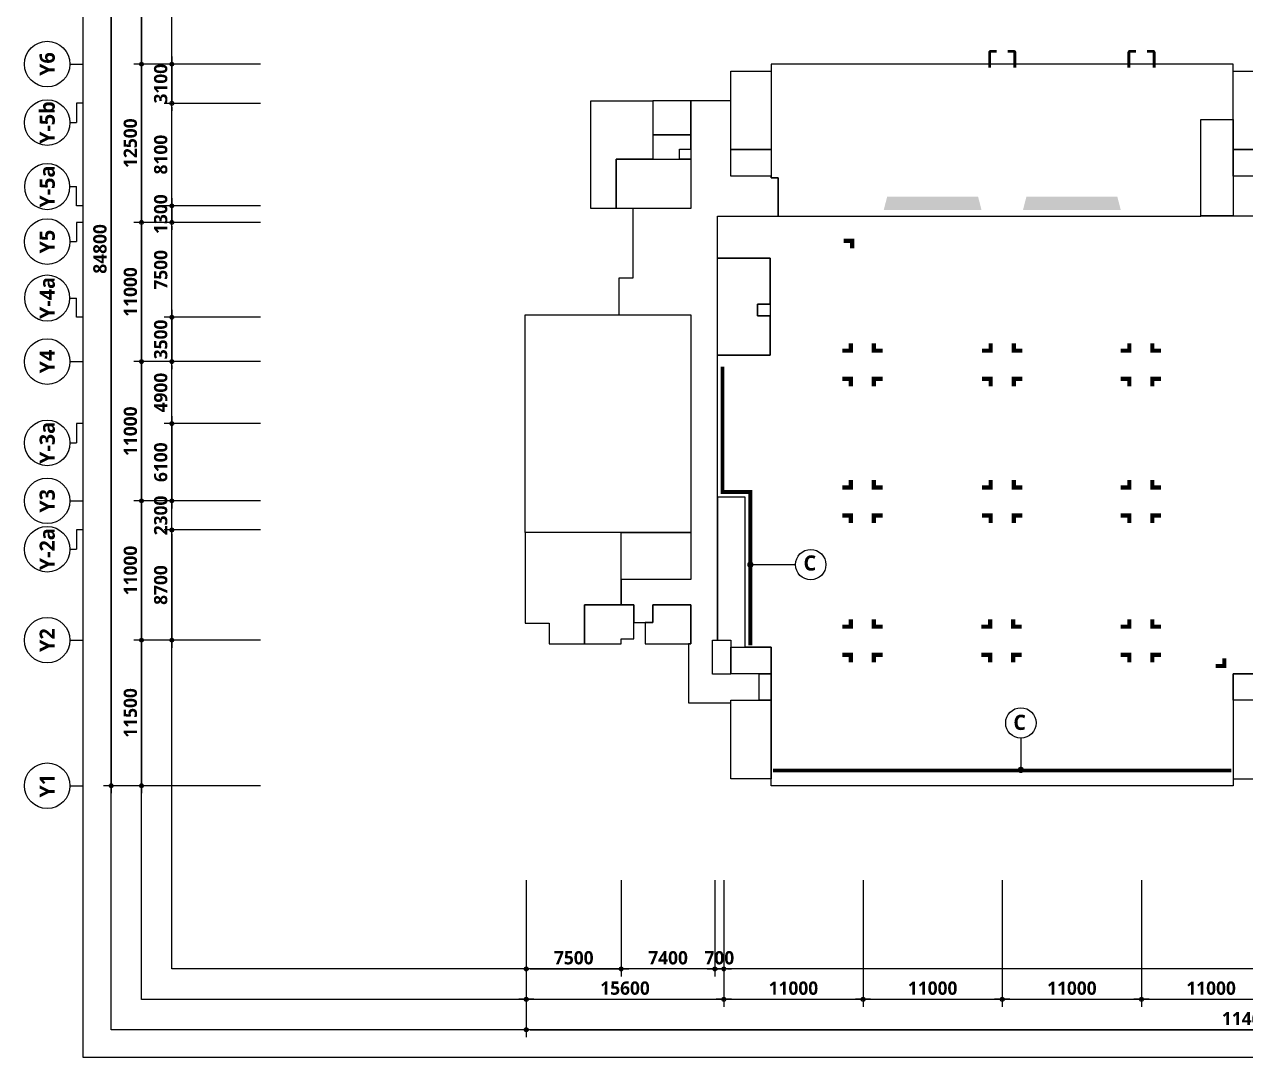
# Model space of a CAD drawing. Header units: millimetres. Extents: x 10941 to 1002000, y 7641 to 169666.
# Drawn here: x 280132 to 376605, y 36445 to 118049 of the extents above; entities that cross this region are included whole.
import ezdxf
from ezdxf.enums import TextEntityAlignment as Align

# ---------------------------------------------------------------- set-up
doc = ezdxf.new("R2010")
doc.units = ezdxf.units.MM
doc.header["$LTSCALE"] = 400
doc.header["$MEASUREMENT"] = 0
doc.header["$PDSIZE"] = -10
doc.layers.get('0').update_dxf_attribs({"linetype": 'CONTINUOUS'})
doc.layers.get('Defpoints').update_dxf_attribs({"color": 153, "linetype": 'CONTINUOUS'})
for name, color, linetype in [('A-ANNO-TEXT1', 7, 'CONTINUOUS'), ('A-B2~4', 3, 'CONTINUOUS'), ('A-B3', 4, 'CONTINUOUS'), ('A-P1', 6, 'CONTINUOUS'), ('A-ST-AXIS-BUB', 7, 'CONTINUOUS'), ('A-ST-AXIS-DIM', 7, 'CONTINUOUS'), ('A-TEXT', 3, 'CONTINUOUS'), ('A-WALLb', 5, 'STD_WIREMESH_050'), ('AA-MARK', 2, 'CONTINUOUS'), ('X-SEC-종$0$A-ST-AXIS-BUB', 7, 'CONTINUOUS')]:
    doc.layers.add(name, color=color, linetype=linetype)
doc.layers.add('Defpoint', color=161, linetype='CONTINUOUS', plot=False)
doc.layers.add('면적', color=210, linetype='CONTINUOUS', plot=False)
doc.styles.add('2020음성 1차', font='')
doc.styles.add('SH_대대리576', font='')
doc.styles.get("Standard").update_dxf_attribs({"font": ''})
doc.styles.get('2020음성 1차').set_extended_font_data('NanumGothic', bold=True)
doc.styles.get('SH_대대리576').set_extended_font_data('NanumGothic', bold=True)
doc.styles.get('Standard').set_extended_font_data('DotumChe')
doc.linetypes.add('STD_WIREMESH_050', pattern='A,4,-1,["X",Standard,S=0.5,R=0,X=-0.24,Y=-0.25],-1', length=6)
doc.dimstyles.new('SHP 600', dxfattribs={"dimscale": 300, "dimtxt": 3.5, "dimasz": 1, "dimexe": 2, "dimexo": 2, "dimgap": 1, "dimtad": 1, "dimdec": 0, "dimzin": 0, "dimdsep": 46, "dimtxsty": 'SH_대대리576', "dimblk": 'DIMDOT', "dimcen": 0.09, "dimclrt": 3, "dimadec": 0, "dimazin": 1, "dimtfac": 1, "dimtdec": 0, "dimtix": 1, "dimtmove": 2, "dimatfit": 0, "dimldrblk": 'DIMDOT', "dimfxl": 1, "dimtolj": 1, "dimtzin": 0, "dimarcsym": 0})

# ---------------------------------------------------------------- blocks, each defined once
blk = doc.blocks.new('G$C103DFDC3')
at = {"layer": '면적'}
for points in [[(20000, 48025), (20000, 45000), (53400, 45000), (53400, 52620), (55950, 52620), (55950, 57000), (20000, 57000), (19450, 57000), (19450, 48025), (20000, 48025)], [(16250, 56450), (19450, 56450), (19450, 50250), (16250, 50250)], [(59150, 50250), (55950, 50250), (55950, 56450), (59150, 56450)], [(12900, 6550), (16250, 6550), (16250, 6750), (18500, 6750), (18500, 8850), (16250, 8850), (16250, 8800), (14800, 8800), (14800, 11500), (15200, 11500), (15200, 45000), (20000, 45000), (20000, 48025), (19450, 48025), (19450, 48150), (16250, 48150), (16250, 54100), (13100, 54100), (13100, 45600), (8525, 45600), (8525, 40100), (7400, 40100), (7400, 37200), (13100, 37200), (13100, 16300), (7600, 16300), (7600, 14300), (8600, 14300), (8600, 12900), (10100, 12900), (10100, 14300), (13100, 14300), (13100, 11200), (12900, 11200), (12900, 6550)], [(13100, 54100), (10100, 54100), (10100, 51420), (13100, 51420)], [(55950, 45025), (53400, 45025), (53400, 52620), (55950, 52620)], [(10100, 51420), (10100, 49500), (12210, 49500), (12210, 50270), (13100, 50270), (13100, 51420)], [(12210, 50270), (13100, 50270), (13100, 49500), (12210, 49500)], [(16250, 50250), (19450, 50250), (19450, 48150), (16250, 48150)], [(59150, 48150), (55950, 48150), (55950, 50250), (59150, 50250)], [(7200, 49500), (13100, 49500), (13100, 45600), (7200, 45600)], [(55950, 48150), (55950, 45025), (59150, 45025), (59150, 48025), (59150, 48025), (59150, 48150)], [(15200, 41675), (19355, 41675), (19355, 38025), (18355, 38025), (18355, 37125), (19355, 37125), (19355, 34000), (15200, 34000)], [(0, 20000), (0, 37200), (13100, 37200), (13100, 20000)], [(15200, 22800), (15200, 11500), (16250, 11500), (16250, 10950), (17400, 10950), (17400, 22725), (17400, 22800)], [(7600, 14300), (7600, 20000), (0, 20000), (0, 12850), (1900, 12850), (1900, 11200), (4700, 11200), (4700, 14300)], [(7600, 20000), (13100, 20000), (13100, 16300), (7600, 16300)], [(4700, 14300), (4700, 11200), (7600, 11200), (7600, 11600), (8600, 11600), (8600, 14300)], [(9500, 12900), (9500, 11200), (13100, 11200), (13100, 14300), (10100, 14300), (10100, 12900)], [(14800, 11500), (16250, 11500), (16250, 8800), (14800, 8800)], [(16250, 10950), (19450, 10950), (19450, 8850), (16250, 8850)], [(19450, 6750), (18500, 6750), (18500, 8850), (19450, 8850)], [(55950, 8850), (59150, 8850), (59150, 6750), (55950, 6750)], [(16250, 6750), (19450, 6750), (19450, 550), (16250, 550)], [(55950, 6750), (55950, 6750), (55950, 6750), (55950, 550), (59150, 550), (59150, 6750), (59150, 6750)]]:
    blk.add_lwpolyline(points, close=True, dxfattribs=at)
for points in [[(10100, 51420), (10100, 51420), (10100, 49500), (10100, 49500), (7200, 49500), (7200, 45600), (5200, 45600), (5200, 54100), (10100, 54100), (10100, 51420)], [(59150, 8850), (55950, 8850), (55950, 0), (19450, 0), (19450, 10950), (17400, 10950), (17400, 11500), (17400, 11500), (17400, 15800), (17400, 15800), (17400, 22800), (15200, 22800), (15200, 34000), (19355, 34000), (19355, 37125), (18355, 37125), (18355, 38025), (19355, 38025), (19355, 41675), (15200, 41675), (15200, 45000), (53400, 45000), (53400, 45025), (59150, 45025)]]:
    blk.add_lwpolyline(points, dxfattribs=at)
at = {"layer": '면적', "elevation": 103000}
blk.add_lwpolyline([(18355, 38025), (19355, 38025), (19355, 37125), (18355, 37125)], close=True, dxfattribs=at)
blk = doc.blocks.new('DIMDOT')
at = {"color": 0}
blk.add_line((-2, 0), (2, 0), dxfattribs=at)
for radius in [0.5, 0.25]:
    blk.add_circle((0, 0), radius, dxfattribs=at)
blk = doc.blocks.new('*D19762')
at = {"layer": 'A-ST-AXIS-DIM', "color": 0, "lineweight": -2}
for p, q in [((334682, 50445), (334682, 42845)), ((335382, 50445), (335382, 42845)), ((334382, 43445), (334082, 43445)), ((334682, 43445), (335382, 43445)), ((335682, 43445), (335982, 43445))]:
    blk.add_line(p, q, dxfattribs=at)
at = {"layer": 'Defpoints', "color": 0}
for p in [(334682, 51045), (335382, 51045), (335382, 43445)]:
    blk.add_point(p, dxfattribs=at)
at = {"layer": 'A-ST-AXIS-DIM', "color": 0, "linetype": 'ByBlock', "lineweight": -2, "xscale": 300, "yscale": 300, "zscale": 300}
blk.add_blockref('DIMDOT', (334682, 43445), dxfattribs=at)
at = {"layer": 'A-ST-AXIS-DIM', "color": 0, "linetype": 'ByBlock', "lineweight": -2, "xscale": 300, "yscale": 300, "zscale": 300, "rotation": 180}
blk.add_blockref('DIMDOT', (335382, 43445), dxfattribs=at)
at = {"layer": 'A-ST-AXIS-DIM', "color": 3, "insert": (335032, 44321), "char_height": 1050, "attachment_point": 5, "style": 'SH_대대리576'}
blk.add_mtext('\\A1;700', dxfattribs=at)
blk = doc.blocks.new('*D19763')
at = {"layer": 'A-ST-AXIS-DIM', "color": 0, "lineweight": -2}
for p, q in [((327282, 50445), (327282, 42845)), ((334682, 50445), (334682, 42845)), ((334382, 43445), (327582, 43445))]:
    blk.add_line(p, q, dxfattribs=at)
at = {"layer": 'Defpoints', "color": 0}
for p in [(327282, 51045), (334682, 51045), (327282, 43445)]:
    blk.add_point(p, dxfattribs=at)
at = {"layer": 'A-ST-AXIS-DIM', "color": 0, "linetype": 'ByBlock', "lineweight": -2, "xscale": 300, "yscale": 300, "zscale": 300, "rotation": 180}
blk.add_blockref('DIMDOT', (327282, 43445), dxfattribs=at)
at = {"layer": 'A-ST-AXIS-DIM', "color": 0, "linetype": 'ByBlock', "lineweight": -2, "xscale": 300, "yscale": 300, "zscale": 300}
blk.add_blockref('DIMDOT', (334682, 43445), dxfattribs=at)
at = {"layer": 'A-ST-AXIS-DIM', "color": 3, "insert": (330982, 44321), "char_height": 1050, "attachment_point": 5, "style": 'SH_대대리576'}
blk.add_mtext('\\A1;7400', dxfattribs=at)
blk = doc.blocks.new('*D19764')
at = {"layer": 'A-ST-AXIS-DIM', "color": 0, "lineweight": -2}
for p, q in [((319782, 50445), (319782, 42845)), ((327282, 50445), (327282, 42845)), ((320082, 43445), (326982, 43445))]:
    blk.add_line(p, q, dxfattribs=at)
at = {"layer": 'Defpoints', "color": 0}
for p in [(319782, 51045), (327282, 51045), (327282, 43445)]:
    blk.add_point(p, dxfattribs=at)
at = {"layer": 'A-ST-AXIS-DIM', "color": 0, "linetype": 'ByBlock', "lineweight": -2, "xscale": 300, "yscale": 300, "zscale": 300, "rotation": 180}
blk.add_blockref('DIMDOT', (319782, 43445), dxfattribs=at)
at = {"layer": 'A-ST-AXIS-DIM', "color": 0, "linetype": 'ByBlock', "lineweight": -2, "xscale": 300, "yscale": 300, "zscale": 300}
blk.add_blockref('DIMDOT', (327282, 43445), dxfattribs=at)
at = {"layer": 'A-ST-AXIS-DIM', "color": 3, "insert": (323532, 44322), "char_height": 1050, "attachment_point": 5, "style": 'SH_대대리576'}
blk.add_mtext('\\A1;7500', dxfattribs=at)
blk = doc.blocks.new('*D19771')
at = {"layer": 'A-ST-AXIS-DIM', "color": 0, "lineweight": -2}
for p, q in [((298782, 114916), (291182, 114916)), ((291782, 115216), (291782, 115516)), ((291782, 114916), (291782, 111816)), ((298782, 111816), (291182, 111816)), ((291782, 111516), (291782, 111216))]:
    blk.add_line(p, q, dxfattribs=at)
at = {"layer": 'Defpoints', "color": 0}
for p in [(299382, 114916), (291782, 111816), (299382, 111816)]:
    blk.add_point(p, dxfattribs=at)
at = {"layer": 'A-ST-AXIS-DIM', "color": 0, "linetype": 'ByBlock', "lineweight": -2, "xscale": 300, "yscale": 300, "zscale": 300}
for p, rotation in [((291782, 114916), 270), ((291782, 111816), 90)]:
    blk.add_blockref('DIMDOT', p, dxfattribs=dict(at, rotation=rotation))
at = {"layer": 'A-ST-AXIS-DIM', "color": 3, "insert": (290902, 113366), "char_height": 1050, "attachment_point": 5, "rotation": 90, "style": 'SH_대대리576'}
blk.add_mtext('\\A1;3100', dxfattribs=at)
blk = doc.blocks.new('*D19772')
at = {"layer": 'A-ST-AXIS-DIM', "color": 0, "lineweight": -2}
for p, q in [((298782, 111816), (291182, 111816)), ((291782, 104016), (291782, 111516)), ((298782, 103716), (291182, 103716))]:
    blk.add_line(p, q, dxfattribs=at)
at = {"layer": 'Defpoints', "color": 0}
for p in [(291782, 111816), (299382, 111816), (299382, 103716)]:
    blk.add_point(p, dxfattribs=at)
at = {"layer": 'A-ST-AXIS-DIM', "color": 0, "linetype": 'ByBlock', "lineweight": -2, "xscale": 300, "yscale": 300, "zscale": 300}
for p, rotation in [((291782, 111816), 90), ((291782, 103716), 270)]:
    blk.add_blockref('DIMDOT', p, dxfattribs=dict(at, rotation=rotation))
at = {"layer": 'A-ST-AXIS-DIM', "color": 3, "insert": (290902, 107766), "char_height": 1050, "attachment_point": 5, "rotation": 90, "style": 'SH_대대리576'}
blk.add_mtext('\\A1;8100', dxfattribs=at)
blk = doc.blocks.new('*D19773')
at = {"layer": 'A-ST-AXIS-DIM', "color": 0, "lineweight": -2}
for p, q in [((291782, 104016), (291782, 104316)), ((298782, 103716), (291182, 103716)), ((291782, 103716), (291782, 102416)), ((298782, 102416), (291182, 102416)), ((291782, 102116), (291782, 101816))]:
    blk.add_line(p, q, dxfattribs=at)
at = {"layer": 'Defpoints', "color": 0}
for p in [(299382, 103716), (291782, 102416), (299382, 102416)]:
    blk.add_point(p, dxfattribs=at)
at = {"layer": 'A-ST-AXIS-DIM', "color": 0, "linetype": 'ByBlock', "lineweight": -2, "xscale": 300, "yscale": 300, "zscale": 300}
for p, rotation in [((291782, 103716), 270), ((291782, 102416), 90)]:
    blk.add_blockref('DIMDOT', p, dxfattribs=dict(at, rotation=rotation))
at = {"layer": 'A-ST-AXIS-DIM', "color": 3, "insert": (290902, 103066), "char_height": 1050, "attachment_point": 5, "rotation": 90, "style": 'SH_대대리576'}
blk.add_mtext('\\A1;1300', dxfattribs=at)
blk = doc.blocks.new('*D19774')
at = {"layer": 'A-ST-AXIS-DIM', "color": 0, "lineweight": -2}
for p, q in [((298782, 102416), (291182, 102416)), ((291782, 95216), (291782, 102116)), ((298782, 94916), (291182, 94916))]:
    blk.add_line(p, q, dxfattribs=at)
at = {"layer": 'Defpoints', "color": 0}
for p in [(291782, 102416), (299382, 102416), (299382, 94916)]:
    blk.add_point(p, dxfattribs=at)
at = {"layer": 'A-ST-AXIS-DIM', "color": 0, "linetype": 'ByBlock', "lineweight": -2, "xscale": 300, "yscale": 300, "zscale": 300}
for p, rotation in [((291782, 102416), 90), ((291782, 94916), 270)]:
    blk.add_blockref('DIMDOT', p, dxfattribs=dict(at, rotation=rotation))
at = {"layer": 'A-ST-AXIS-DIM', "color": 3, "insert": (290905, 98666), "char_height": 1050, "attachment_point": 5, "rotation": 90, "style": 'SH_대대리576'}
blk.add_mtext('\\A1;7500', dxfattribs=at)
blk = doc.blocks.new('*D19775')
at = {"layer": 'A-ST-AXIS-DIM', "color": 0, "lineweight": -2}
for p, q in [((291782, 95216), (291782, 95516)), ((298782, 94916), (291182, 94916)), ((291782, 94916), (291782, 91416)), ((298782, 91416), (291182, 91416)), ((291782, 91116), (291782, 90816))]:
    blk.add_line(p, q, dxfattribs=at)
at = {"layer": 'Defpoints', "color": 0}
for p in [(299382, 94916), (291782, 91416), (299382, 91416)]:
    blk.add_point(p, dxfattribs=at)
at = {"layer": 'A-ST-AXIS-DIM', "color": 0, "linetype": 'ByBlock', "lineweight": -2, "xscale": 300, "yscale": 300, "zscale": 300}
for p, rotation in [((291782, 94916), 270), ((291782, 91416), 90)]:
    blk.add_blockref('DIMDOT', p, dxfattribs=dict(at, rotation=rotation))
at = {"layer": 'A-ST-AXIS-DIM', "color": 3, "insert": (290902, 93166), "char_height": 1050, "attachment_point": 5, "rotation": 90, "style": 'SH_대대리576'}
blk.add_mtext('\\A1;3500', dxfattribs=at)
blk = doc.blocks.new('*D19776')
at = {"layer": 'A-ST-AXIS-DIM', "color": 0, "lineweight": -2}
for p, q in [((298782, 91416), (291182, 91416)), ((291782, 86816), (291782, 91116)), ((298782, 86516), (291182, 86516))]:
    blk.add_line(p, q, dxfattribs=at)
at = {"layer": 'Defpoints', "color": 0}
for p in [(291782, 91416), (299382, 91416), (299382, 86516)]:
    blk.add_point(p, dxfattribs=at)
at = {"layer": 'A-ST-AXIS-DIM', "color": 0, "linetype": 'ByBlock', "lineweight": -2, "xscale": 300, "yscale": 300, "zscale": 300}
for p, rotation in [((291782, 91416), 90), ((291782, 86516), 270)]:
    blk.add_blockref('DIMDOT', p, dxfattribs=dict(at, rotation=rotation))
at = {"layer": 'A-ST-AXIS-DIM', "color": 3, "insert": (290902, 88966), "char_height": 1050, "attachment_point": 5, "rotation": 90, "style": 'SH_대대리576'}
blk.add_mtext('\\A1;4900', dxfattribs=at)
blk = doc.blocks.new('*D19777')
at = {"layer": 'A-ST-AXIS-DIM', "color": 0, "lineweight": -2}
for p, q in [((298782, 86516), (291182, 86516)), ((291782, 86216), (291782, 80716)), ((298782, 80416), (291182, 80416))]:
    blk.add_line(p, q, dxfattribs=at)
at = {"layer": 'Defpoints', "color": 0}
for p in [(299382, 86516), (291782, 80416), (299382, 80416)]:
    blk.add_point(p, dxfattribs=at)
at = {"layer": 'A-ST-AXIS-DIM', "color": 0, "linetype": 'ByBlock', "lineweight": -2, "xscale": 300, "yscale": 300, "zscale": 300}
for p, rotation in [((291782, 86516), 90), ((291782, 80416), 270)]:
    blk.add_blockref('DIMDOT', p, dxfattribs=dict(at, rotation=rotation))
at = {"layer": 'A-ST-AXIS-DIM', "color": 3, "insert": (290902, 83466), "char_height": 1050, "attachment_point": 5, "rotation": 90, "style": 'SH_대대리576'}
blk.add_mtext('\\A1;6100', dxfattribs=at)
blk = doc.blocks.new('*D19778')
at = {"layer": 'A-ST-AXIS-DIM', "color": 0, "lineweight": -2}
for p, q in [((298782, 78116), (291182, 78116)), ((291782, 77816), (291782, 69716)), ((298782, 69416), (291182, 69416))]:
    blk.add_line(p, q, dxfattribs=at)
at = {"layer": 'Defpoints', "color": 0}
for p in [(299382, 78116), (291782, 69416), (299382, 69416)]:
    blk.add_point(p, dxfattribs=at)
at = {"layer": 'A-ST-AXIS-DIM', "color": 0, "linetype": 'ByBlock', "lineweight": -2, "xscale": 300, "yscale": 300, "zscale": 300}
for p, rotation in [((291782, 78116), 90), ((291782, 69416), 270)]:
    blk.add_blockref('DIMDOT', p, dxfattribs=dict(at, rotation=rotation))
at = {"layer": 'A-ST-AXIS-DIM', "color": 3, "insert": (290902, 73766), "char_height": 1050, "attachment_point": 5, "rotation": 90, "style": 'SH_대대리576'}
blk.add_mtext('\\A1;8700', dxfattribs=at)
blk = doc.blocks.new('*D19779')
at = {"layer": 'A-ST-AXIS-DIM', "color": 0, "lineweight": -2}
for p, q in [((298782, 80416), (291182, 80416)), ((291782, 80716), (291782, 81016)), ((291782, 78116), (291782, 80416)), ((298782, 78116), (291182, 78116)), ((291782, 77816), (291782, 77516))]:
    blk.add_line(p, q, dxfattribs=at)
at = {"layer": 'Defpoints', "color": 0}
for p in [(291782, 80416), (299382, 80416), (299382, 78116)]:
    blk.add_point(p, dxfattribs=at)
at = {"layer": 'A-ST-AXIS-DIM', "color": 0, "linetype": 'ByBlock', "lineweight": -2, "xscale": 300, "yscale": 300, "zscale": 300}
for p, rotation in [((291782, 80416), 270), ((291782, 78116), 90)]:
    blk.add_blockref('DIMDOT', p, dxfattribs=dict(at, rotation=rotation))
at = {"layer": 'A-ST-AXIS-DIM', "color": 3, "insert": (290902, 79266), "char_height": 1050, "attachment_point": 5, "rotation": 90, "style": 'SH_대대리576'}
blk.add_mtext('\\A1;2300', dxfattribs=at)
blk = doc.blocks.new('A-ST-AXIS-BUB-2')
at = {"layer": 'X-SEC-종$0$A-ST-AXIS-BUB'}
blk.add_line((1800, 1050, -103000), (1800, 525, -103000), dxfattribs=at)
at = {"layer": 'X-SEC-종$0$A-ST-AXIS-BUB', "elevation": -103000}
blk.add_lwpolyline([(3323, 0), (3323, 525), (1800, 525)], dxfattribs=at)
at = {"layer": 'X-SEC-종$0$A-ST-AXIS-BUB'}
blk.add_circle((1800, 2850, -103000), 1800, dxfattribs=at)
blk = doc.blocks.new('A-ST-AXIS-BUB-1')
at = {"layer": 'A-ST-AXIS-BUB'}
blk.add_line((0, 350), (0, 0), dxfattribs=at)
blk.add_circle((0, 950), 600, dxfattribs=at)
blk = doc.blocks.new('*D19844')
at = {"layer": 'A-ST-AXIS-DIM', "color": 0, "lineweight": -2}
for p, q in [((319782, 50445), (319782, 38045)), ((434382, 50445), (434382, 38045)), ((320082, 38645), (434082, 38645))]:
    blk.add_line(p, q, dxfattribs=at)
at = {"layer": 'Defpoints', "color": 0}
for p in [(319782, 51045), (434382, 51045), (434382, 38645)]:
    blk.add_point(p, dxfattribs=at)
at = {"layer": 'A-ST-AXIS-DIM', "color": 0, "linetype": 'ByBlock', "lineweight": -2, "xscale": 300, "yscale": 300, "zscale": 300, "rotation": 180}
blk.add_blockref('DIMDOT', (319782, 38645), dxfattribs=at)
at = {"layer": 'A-ST-AXIS-DIM', "color": 0, "linetype": 'ByBlock', "lineweight": -2, "xscale": 300, "yscale": 300, "zscale": 300}
blk.add_blockref('DIMDOT', (434382, 38645), dxfattribs=at)
at = {"layer": 'A-ST-AXIS-DIM', "color": 3, "insert": (377082, 39524), "char_height": 1050, "attachment_point": 5, "style": 'SH_대대리576'}
blk.add_mtext('\\A1;114600', dxfattribs=at)
blk = doc.blocks.new('*D19845')
at = {"layer": 'A-ST-AXIS-DIM', "color": 0, "lineweight": -2}
for p, q in [((319782, 50445), (319782, 40445)), ((335382, 50445), (335382, 40445)), ((320082, 41045), (335082, 41045))]:
    blk.add_line(p, q, dxfattribs=at)
at = {"layer": 'Defpoints', "color": 0}
for p in [(319782, 51045), (335382, 51045), (335382, 41045)]:
    blk.add_point(p, dxfattribs=at)
at = {"layer": 'A-ST-AXIS-DIM', "color": 0, "linetype": 'ByBlock', "lineweight": -2, "xscale": 300, "yscale": 300, "zscale": 300, "rotation": 180}
blk.add_blockref('DIMDOT', (319782, 41045), dxfattribs=at)
at = {"layer": 'A-ST-AXIS-DIM', "color": 0, "linetype": 'ByBlock', "lineweight": -2, "xscale": 300, "yscale": 300, "zscale": 300}
blk.add_blockref('DIMDOT', (335382, 41045), dxfattribs=at)
at = {"layer": 'A-ST-AXIS-DIM', "color": 3, "insert": (327582, 41924), "char_height": 1050, "attachment_point": 5, "style": 'SH_대대리576'}
blk.add_mtext('\\A1;15600', dxfattribs=at)
blk = doc.blocks.new('*D19846')
at = {"layer": 'A-ST-AXIS-DIM', "color": 0, "lineweight": -2}
for p, q in [((335382, 50445), (335382, 40445)), ((346382, 50445), (346382, 40445)), ((335682, 41045), (346082, 41045))]:
    blk.add_line(p, q, dxfattribs=at)
at = {"layer": 'Defpoints', "color": 0}
for p in [(335382, 51045), (346382, 51045), (346382, 41045)]:
    blk.add_point(p, dxfattribs=at)
at = {"layer": 'A-ST-AXIS-DIM', "color": 0, "linetype": 'ByBlock', "lineweight": -2, "xscale": 300, "yscale": 300, "zscale": 300, "rotation": 180}
blk.add_blockref('DIMDOT', (335382, 41045), dxfattribs=at)
at = {"layer": 'A-ST-AXIS-DIM', "color": 0, "linetype": 'ByBlock', "lineweight": -2, "xscale": 300, "yscale": 300, "zscale": 300}
blk.add_blockref('DIMDOT', (346382, 41045), dxfattribs=at)
at = {"layer": 'A-ST-AXIS-DIM', "color": 3, "insert": (340882, 41921), "char_height": 1050, "attachment_point": 5, "style": 'SH_대대리576'}
blk.add_mtext('\\A1;11000', dxfattribs=at)
blk = doc.blocks.new('*D19847')
at = {"layer": 'A-ST-AXIS-DIM', "color": 0, "lineweight": -2}
for p, q in [((346382, 50445), (346382, 40445)), ((357382, 50445), (357382, 40445)), ((346682, 41045), (357082, 41045))]:
    blk.add_line(p, q, dxfattribs=at)
at = {"layer": 'Defpoints', "color": 0}
for p in [(346382, 51045), (357382, 51045), (357382, 41045)]:
    blk.add_point(p, dxfattribs=at)
at = {"layer": 'A-ST-AXIS-DIM', "color": 0, "linetype": 'ByBlock', "lineweight": -2, "xscale": 300, "yscale": 300, "zscale": 300, "rotation": 180}
blk.add_blockref('DIMDOT', (346382, 41045), dxfattribs=at)
at = {"layer": 'A-ST-AXIS-DIM', "color": 0, "linetype": 'ByBlock', "lineweight": -2, "xscale": 300, "yscale": 300, "zscale": 300}
blk.add_blockref('DIMDOT', (357382, 41045), dxfattribs=at)
at = {"layer": 'A-ST-AXIS-DIM', "color": 3, "insert": (351882, 41921), "char_height": 1050, "attachment_point": 5, "style": 'SH_대대리576'}
blk.add_mtext('\\A1;11000', dxfattribs=at)
blk = doc.blocks.new('*D19848')
at = {"layer": 'A-ST-AXIS-DIM', "color": 0, "lineweight": -2}
for p, q in [((357382, 50445), (357382, 40445)), ((368382, 50445), (368382, 40445)), ((357682, 41045), (368082, 41045))]:
    blk.add_line(p, q, dxfattribs=at)
at = {"layer": 'Defpoints', "color": 0}
for p in [(357382, 51045), (368382, 51045), (368382, 41045)]:
    blk.add_point(p, dxfattribs=at)
at = {"layer": 'A-ST-AXIS-DIM', "color": 0, "linetype": 'ByBlock', "lineweight": -2, "xscale": 300, "yscale": 300, "zscale": 300, "rotation": 180}
blk.add_blockref('DIMDOT', (357382, 41045), dxfattribs=at)
at = {"layer": 'A-ST-AXIS-DIM', "color": 0, "linetype": 'ByBlock', "lineweight": -2, "xscale": 300, "yscale": 300, "zscale": 300}
blk.add_blockref('DIMDOT', (368382, 41045), dxfattribs=at)
at = {"layer": 'A-ST-AXIS-DIM', "color": 3, "insert": (362882, 41921), "char_height": 1050, "attachment_point": 5, "style": 'SH_대대리576'}
blk.add_mtext('\\A1;11000', dxfattribs=at)
blk = doc.blocks.new('*D19849')
at = {"layer": 'A-ST-AXIS-DIM', "color": 0, "lineweight": -2}
for p, q in [((368382, 50445), (368382, 40445)), ((379382, 50445), (379382, 40445)), ((368682, 41045), (379082, 41045))]:
    blk.add_line(p, q, dxfattribs=at)
at = {"layer": 'Defpoints', "color": 0}
for p in [(368382, 51045), (379382, 51045), (379382, 41045)]:
    blk.add_point(p, dxfattribs=at)
at = {"layer": 'A-ST-AXIS-DIM', "color": 0, "linetype": 'ByBlock', "lineweight": -2, "xscale": 300, "yscale": 300, "zscale": 300, "rotation": 180}
blk.add_blockref('DIMDOT', (368382, 41045), dxfattribs=at)
at = {"layer": 'A-ST-AXIS-DIM', "color": 0, "linetype": 'ByBlock', "lineweight": -2, "xscale": 300, "yscale": 300, "zscale": 300}
blk.add_blockref('DIMDOT', (379382, 41045), dxfattribs=at)
at = {"layer": 'A-ST-AXIS-DIM', "color": 3, "insert": (373882, 41921), "char_height": 1050, "attachment_point": 5, "style": 'SH_대대리576'}
blk.add_mtext('\\A1;11000', dxfattribs=at)
blk = doc.blocks.new('*D19916')
at = {"layer": 'A-ST-AXIS-DIM', "color": 0, "lineweight": -2}
for p, q in [((298782, 130216), (288782, 130216)), ((289382, 129916), (289382, 115216)), ((298782, 114916), (288782, 114916))]:
    blk.add_line(p, q, dxfattribs=at)
at = {"layer": 'Defpoints', "color": 0}
for p in [(299382, 130216), (289382, 114916), (299382, 114916)]:
    blk.add_point(p, dxfattribs=at)
at = {"layer": 'A-ST-AXIS-DIM', "color": 0, "linetype": 'ByBlock', "lineweight": -2, "xscale": 300, "yscale": 300, "zscale": 300}
for p, rotation in [((289382, 130216), 90), ((289382, 114916), 270)]:
    blk.add_blockref('DIMDOT', p, dxfattribs=dict(at, rotation=rotation))
at = {"layer": 'A-ST-AXIS-DIM', "color": 3, "insert": (288502, 122566), "char_height": 1050, "attachment_point": 5, "rotation": 90, "style": 'SH_대대리576'}
blk.add_mtext('\\A1;15300', dxfattribs=at)
blk = doc.blocks.new('*D19917')
at = {"layer": 'A-ST-AXIS-DIM', "color": 0, "lineweight": -2}
for p, q in [((298782, 114916), (288782, 114916)), ((289382, 114616), (289382, 102716)), ((298782, 102416), (288782, 102416))]:
    blk.add_line(p, q, dxfattribs=at)
at = {"layer": 'Defpoints', "color": 0}
for p in [(299382, 114916), (289382, 102416), (299382, 102416)]:
    blk.add_point(p, dxfattribs=at)
at = {"layer": 'A-ST-AXIS-DIM', "color": 0, "linetype": 'ByBlock', "lineweight": -2, "xscale": 300, "yscale": 300, "zscale": 300}
for p, rotation in [((289382, 114916), 90), ((289382, 102416), 270)]:
    blk.add_blockref('DIMDOT', p, dxfattribs=dict(at, rotation=rotation))
at = {"layer": 'A-ST-AXIS-DIM', "color": 3, "insert": (288503, 108666), "char_height": 1050, "attachment_point": 5, "rotation": 90, "style": 'SH_대대리576'}
blk.add_mtext('\\A1;12500', dxfattribs=at)
blk = doc.blocks.new('*D19918')
at = {"layer": 'A-ST-AXIS-DIM', "color": 0, "lineweight": -2}
for p, q in [((298782, 102416), (288782, 102416)), ((289382, 102116), (289382, 91716)), ((298782, 91416), (288782, 91416))]:
    blk.add_line(p, q, dxfattribs=at)
at = {"layer": 'Defpoints', "color": 0}
for p in [(299382, 102416), (289382, 91416), (299382, 91416)]:
    blk.add_point(p, dxfattribs=at)
at = {"layer": 'A-ST-AXIS-DIM', "color": 0, "linetype": 'ByBlock', "lineweight": -2, "xscale": 300, "yscale": 300, "zscale": 300}
for p, rotation in [((289382, 102416), 90), ((289382, 91416), 270)]:
    blk.add_blockref('DIMDOT', p, dxfattribs=dict(at, rotation=rotation))
at = {"layer": 'A-ST-AXIS-DIM', "color": 3, "insert": (288506, 96916), "char_height": 1050, "attachment_point": 5, "rotation": 90, "style": 'SH_대대리576'}
blk.add_mtext('\\A1;11000', dxfattribs=at)
blk = doc.blocks.new('*D19919')
at = {"layer": 'A-ST-AXIS-DIM', "color": 0, "lineweight": -2}
for p, q in [((298782, 91416), (288782, 91416)), ((289382, 91116), (289382, 80716)), ((298782, 80416), (288782, 80416))]:
    blk.add_line(p, q, dxfattribs=at)
at = {"layer": 'Defpoints', "color": 0}
for p in [(299382, 91416), (289382, 80416), (299382, 80416)]:
    blk.add_point(p, dxfattribs=at)
at = {"layer": 'A-ST-AXIS-DIM', "color": 0, "linetype": 'ByBlock', "lineweight": -2, "xscale": 300, "yscale": 300, "zscale": 300}
for p, rotation in [((289382, 91416), 90), ((289382, 80416), 270)]:
    blk.add_blockref('DIMDOT', p, dxfattribs=dict(at, rotation=rotation))
at = {"layer": 'A-ST-AXIS-DIM', "color": 3, "insert": (288506, 85916), "char_height": 1050, "attachment_point": 5, "rotation": 90, "style": 'SH_대대리576'}
blk.add_mtext('\\A1;11000', dxfattribs=at)
blk = doc.blocks.new('*D19920')
at = {"layer": 'A-ST-AXIS-DIM', "color": 0, "lineweight": -2}
for p, q in [((298782, 80416), (288782, 80416)), ((289382, 80116), (289382, 69716)), ((298782, 69416), (288782, 69416))]:
    blk.add_line(p, q, dxfattribs=at)
at = {"layer": 'Defpoints', "color": 0}
for p in [(299382, 80416), (289382, 69416), (299382, 69416)]:
    blk.add_point(p, dxfattribs=at)
at = {"layer": 'A-ST-AXIS-DIM', "color": 0, "linetype": 'ByBlock', "lineweight": -2, "xscale": 300, "yscale": 300, "zscale": 300}
for p, rotation in [((289382, 80416), 90), ((289382, 69416), 270)]:
    blk.add_blockref('DIMDOT', p, dxfattribs=dict(at, rotation=rotation))
at = {"layer": 'A-ST-AXIS-DIM', "color": 3, "insert": (288506, 74916), "char_height": 1050, "attachment_point": 5, "rotation": 90, "style": 'SH_대대리576'}
blk.add_mtext('\\A1;11000', dxfattribs=at)
blk = doc.blocks.new('*D19921')
at = {"layer": 'A-ST-AXIS-DIM', "color": 0, "lineweight": -2}
for p, q in [((298782, 69416), (288782, 69416)), ((289382, 69116), (289382, 58216)), ((298782, 57916), (288782, 57916))]:
    blk.add_line(p, q, dxfattribs=at)
at = {"layer": 'Defpoints', "color": 0}
for p in [(299382, 69416), (289382, 57916), (299382, 57916)]:
    blk.add_point(p, dxfattribs=at)
at = {"layer": 'A-ST-AXIS-DIM', "color": 0, "linetype": 'ByBlock', "lineweight": -2, "xscale": 300, "yscale": 300, "zscale": 300}
for p, rotation in [((289382, 69416), 90), ((289382, 57916), 270)]:
    blk.add_blockref('DIMDOT', p, dxfattribs=dict(at, rotation=rotation))
at = {"layer": 'A-ST-AXIS-DIM', "color": 3, "insert": (288505, 63666), "char_height": 1050, "attachment_point": 5, "rotation": 90, "style": 'SH_대대리576'}
blk.add_mtext('\\A1;11500', dxfattribs=at)
blk = doc.blocks.new('*D19922')
at = {"layer": 'A-ST-AXIS-DIM', "color": 0, "lineweight": -2}
for p, q in [((298782, 142716), (286382, 142716)), ((286982, 142416), (286982, 58216)), ((298782, 57916), (286382, 57916))]:
    blk.add_line(p, q, dxfattribs=at)
at = {"layer": 'Defpoints', "color": 0}
for p in [(299382, 142716), (286982, 57916), (299382, 57916)]:
    blk.add_point(p, dxfattribs=at)
at = {"layer": 'A-ST-AXIS-DIM', "color": 0, "linetype": 'ByBlock', "lineweight": -2, "xscale": 300, "yscale": 300, "zscale": 300}
for p, rotation in [((286982, 142716), 90), ((286982, 57916), 270)]:
    blk.add_blockref('DIMDOT', p, dxfattribs=dict(at, rotation=rotation))
at = {"layer": 'A-ST-AXIS-DIM', "color": 3, "insert": (286102, 100316), "char_height": 1050, "attachment_point": 5, "rotation": 90, "style": 'SH_대대리576'}
blk.add_mtext('\\A1;84800', dxfattribs=at)

msp = doc.modelspace()

# ---------------------------------------------------------------- linework, layer by layer
at = {"layer": 'A-B2~4', "linetype": 'Continuous', "const_width": 225}
for points in [[(356951.5, 115928.8), (356494.3, 115928.8, 0.4142136), (356381.8, 115816.3), (356381.8, 114621.7)], [(357812.2, 115928.8), (358269.3, 115928.8, -0.4142136), (358381.8, 115816.3), (358381.8, 114621.7)], [(367951.5, 115928.8), (367494.3, 115928.8, 0.4142136), (367381.8, 115816.3), (367381.8, 114621.7)], [(368812.2, 115928.8), (369269.3, 115928.8, -0.4142136), (369381.8, 115816.3), (369381.8, 114621.7)]]:
    msp.add_lwpolyline(points, format="xyb", dxfattribs=at)
at = {"layer": 'A-B3', "linetype": 'Continuous'}
for points in [[(355475.8, 104435.2), (348287.8, 104435.2), (355745.8, 103387.3), (348017.8, 103387.3)], [(366475.8, 104435.2), (359287.8, 104435.2), (366745.8, 103387.3), (359017.8, 103387.3)]]:
    msp.add_solid(points, dxfattribs=at)
at = {"layer": 'A-P1', "const_width": 326.7}
for points in [[(344841.2, 100956.3), (345521.8, 100956.3), (345521.8, 100366.5)], [(344741.2, 92276.3), (345421.8, 92276.3), (345421.8, 92866.2)], [(347922.4, 92276.3), (347241.8, 92276.3), (347241.8, 92866.2)], [(355791.2, 92276.3), (356471.8, 92276.3), (356471.8, 92866.2)], [(358972.4, 92276.3), (358291.8, 92276.3), (358291.8, 92866.2)], [(366741.2, 92276.3), (367421.8, 92276.3), (367421.8, 92866.2)], [(369922.4, 92276.3), (369241.8, 92276.3), (369241.8, 92866.2)], [(344741.2, 90056.3), (345421.8, 90056.3), (345421.8, 89466.5)], [(347922.4, 90056.3), (347241.8, 90056.3), (347241.8, 89466.5)], [(355791.2, 90056.3), (356471.8, 90056.3), (356471.8, 89466.5)], [(358972.4, 90056.3), (358291.8, 90056.3), (358291.8, 89466.5)], [(366741.2, 90056.3), (367421.8, 90056.3), (367421.8, 89466.5)], [(369922.4, 90056.3), (369241.8, 90056.3), (369241.8, 89466.5)], [(344741.2, 81476.3), (345421.8, 81476.3), (345421.8, 82066.2)], [(347922.4, 81476.3), (347241.8, 81476.3), (347241.8, 82066.2)], [(355791.2, 81476.3), (356471.8, 81476.3), (356471.8, 82066.2)], [(358972.4, 81476.3), (358291.8, 81476.3), (358291.8, 82066.2)], [(366741.2, 81476.3), (367421.8, 81476.3), (367421.8, 82066.2)], [(369922.4, 81476.3), (369241.8, 81476.3), (369241.8, 82066.2)], [(344741.2, 79256.3), (345421.8, 79256.3), (345421.8, 78666.5)], [(347922.4, 79256.3), (347241.8, 79256.3), (347241.8, 78666.5)], [(355791.2, 79256.3), (356471.8, 79256.3), (356471.8, 78666.5)], [(358972.4, 79256.3), (358291.8, 79256.3), (358291.8, 78666.5)], [(366741.2, 79256.3), (367421.8, 79256.3), (367421.8, 78666.5)], [(369922.4, 79256.3), (369241.8, 79256.3), (369241.8, 78666.5)], [(344741.2, 70476.3), (345421.8, 70476.3), (345421.8, 71066.2)], [(347922.4, 70476.3), (347241.8, 70476.3), (347241.8, 71066.2)], [(355741.2, 70476.3), (356421.8, 70476.3), (356421.8, 71066.2)], [(358922.4, 70476.3), (358241.8, 70476.3), (358241.8, 71066.2)], [(366741.2, 70476.3), (367421.8, 70476.3), (367421.8, 71066.2)], [(369922.4, 70476.3), (369241.8, 70476.3), (369241.8, 71066.2)], [(344741.2, 68256.3), (345421.8, 68256.3), (345421.8, 67666.5)], [(347922.4, 68256.3), (347241.8, 68256.3), (347241.8, 67666.5)], [(355741.2, 68256.3), (356421.8, 68256.3), (356421.8, 67666.5)], [(358922.4, 68256.3), (358241.8, 68256.3), (358241.8, 67666.5)], [(366741.2, 68256.3), (367421.8, 68256.3), (367421.8, 67666.5)], [(369922.4, 68256.3), (369241.8, 68256.3), (369241.8, 67666.5)], [(374241.2, 67376.3), (374921.8, 67376.3), (374921.8, 67966.2)]]:
    msp.add_lwpolyline(points, dxfattribs=at)
at = {"layer": 'A-TEXT', "color": 7}
for centre in [(342251.5, 75378.9), (358851.6, 62872.3)]:
    msp.add_circle(centre, 1200, dxfattribs=at)
at = {"layer": 'A-WALLb', "ltscale": 600, "const_width": 300}
for points in [[(335281.8, 91016.3), (335281.8, 81116.3), (337481.8, 81116.3), (337481.8, 69016.3)], [(339281.8, 59116.3), (375481.8, 59116.3)]]:
    msp.add_lwpolyline(points, dxfattribs=at)
at = {"layer": 'AA-MARK', "color": 0, "const_width": 249.8}
for points in [[(337356.7, 75378.9, 1), (337606.9, 75378.9, 1)], [(358726.5, 59166.3, -1), (358976.7, 59166.3, -1)]]:
    msp.add_lwpolyline(points, format="xyb", close=True, dxfattribs=at)
at = {"layer": 'AA-MARK', "color": 0}
for points in [[(337481.8, 75378.9), (341051.5, 75378.9)], [(358851.6, 61672.3), (358851.6, 59166.3)]]:
    msp.add_lwpolyline(points, dxfattribs=at)
at = {"layer": 'Defpoint'}
for points in [[(455981.8, 36444.9), (284781.8, 36444.9), (284781.8, 165016.3), (455981.8, 165016.3)], [(453781.8, 38644.9), (286981.8, 38644.9), (286981.8, 162816.3), (453781.8, 162816.3)], [(451381.8, 41044.9), (289381.8, 41044.9), (289381.8, 160416.3), (451381.8, 160416.3)], [(448981.8, 43444.9), (291781.8, 43444.9), (291781.8, 158016.3), (448981.8, 158016.3)]]:
    msp.add_lwpolyline(points, close=True, dxfattribs=at)

# ---------------------------------------------------------------- block references
msp.add_blockref('G$C103DFDC3', (319681.8, 57916.3))
at = {"layer": 'A-ST-AXIS-BUB', "xscale": 3, "yscale": 3, "zscale": 3, "rotation": 90}
for p in [(284781.8, 114916.3), (284781.8, 91416.3), (284781.8, 80416.3), (284781.8, 69416.3), (284781.8, 57916.3)]:
    msp.add_blockref('A-ST-AXIS-BUB-1', p, dxfattribs=at)
at = {"layer": 'A-ST-AXIS-BUB'}
for p, rotation in [((284781.8, 108493.4), 90), ((284781.8, 99093.4), 90.00000000000001), ((284781.8, 83193.4), 90), ((284781.8, 74793.4), 90)]:
    msp.add_blockref('A-ST-AXIS-BUB-2', p, dxfattribs=dict(at, rotation=rotation))
at = {"layer": 'A-ST-AXIS-BUB', "xscale": -1}
for p, rotation in [((284781.8, 107039.2), 89.99999999999986), ((284781.8, 98239.2), 89.99999999999987)]:
    msp.add_blockref('A-ST-AXIS-BUB-2', p, dxfattribs=dict(at, rotation=rotation))

# ---------------------------------------------------------------- texts
at = {"layer": 'A-ANNO-TEXT1', "style": 'SH_대대리576'}
for s, p in [('Y6', (281931.8, 114916.3)), ('Y-5b', (281931.8, 110293.4)), ('Y-5a', (281931.8, 105239.2)), ('Y5', (281931.8, 100893.4)), ('Y-4a', (281931.8, 96439.2)), ('Y4', (281931.8, 91416.3)), ('Y-3a', (281931.8, 84993.4)), ('Y3', (281931.8, 80416.3)), ('Y-2a', (281931.8, 76593.4)), ('Y2', (281931.8, 69416.3)), ('Y1', (281931.8, 57916.3))]:
    msp.add_text(s, height=1200, rotation=90, dxfattribs=at).set_placement(p, align=Align.MIDDLE_CENTER)
at = {"layer": 'A-TEXT', "style": '2020음성 1차'}
for p in [(341680.4, 74912), (358257.3, 62322)]:
    msp.add_text('C', height=1200, dxfattribs=at).set_placement(p)

# ---------------------------------------------------------------- dimensions: what is measured, and where the dimension line sits
at = {"layer": 'A-ST-AXIS-DIM'}
for base, p1, p2, angle, picture, middle in [((286981.8, 57916.3), (299381.8, 142716.3), (299381.8, 57916.3), 90, '*D19922', (286102.4, 100316.3)), ((289381.8, 114916.3), (299381.8, 130216.3), (299381.8, 114916.3), 90, '*D19916', (288502.4, 122566.3)), ((289381.8, 102416.3), (299381.8, 114916.3), (299381.8, 102416.3), 90, '*D19917', (288503.1, 108666.3)), ((291781.8, 111816.3), (299381.8, 114916.3), (299381.8, 111816.3), 90, '*D19771', (290902.4, 113366.3)), ((291781.8, 111816.3), (299381.8, 103716.3), (299381.8, 111816.3), 270, '*D19772', (290902.4, 107766.3)), ((291781.8, 102416.3), (299381.8, 103716.3), (299381.8, 102416.3), 90, '*D19773', (290902.4, 103066.3)), ((289381.8, 91416.3), (299381.8, 102416.3), (299381.8, 91416.3), 90, '*D19918', (288506.1, 96916.3)), ((291781.8, 102416.3), (299381.8, 94916.3), (299381.8, 102416.3), 270, '*D19774', (290904.6, 98666.3)), ((291781.8, 91416.3), (299381.8, 94916.3), (299381.8, 91416.3), 90, '*D19775', (290902.4, 93166.3)), ((289381.8, 80416.3), (299381.8, 91416.3), (299381.8, 80416.3), 90, '*D19919', (288506.1, 85916.3)), ((291781.8, 91416.3), (299381.8, 86516.3), (299381.8, 91416.3), 270, '*D19776', (290902.4, 88966.3)), ((291781.8, 80416.3), (299381.8, 86516.3), (299381.8, 80416.3), 90, '*D19777', (290902.4, 83466.3)), ((289381.8, 69416.3), (299381.8, 80416.3), (299381.8, 69416.3), 90, '*D19920', (288506.1, 74916.3)), ((291781.8, 80416.3), (299381.8, 78116.3), (299381.8, 80416.3), 270, '*D19779', (290902.4, 79266.3)), ((291781.8, 69416.3), (299381.8, 78116.3), (299381.8, 69416.3), 90, '*D19778', (290902.4, 73766.3)), ((289381.8, 57916.3), (299381.8, 69416.3), (299381.8, 57916.3), 90, '*D19921', (288504.6, 63666.3)), ((327281.8, 43444.9), (319781.8, 51044.9), (327281.8, 51044.9), 0, '*D19764', (323531.8, 44322.1)), ((434381.8, 38644.9), (319781.8, 51044.9), (434381.8, 51044.9), 180, '*D19844', (377081.8, 39524.3)), ((335381.8, 41044.9), (319781.8, 51044.9), (335381.8, 51044.9), 180, '*D19845', (327581.8, 41924.3)), ((327281.8, 43444.9), (334681.8, 51044.9), (327281.8, 51044.9), 180, '*D19763', (330981.8, 44320.6)), ((335381.8, 43444.9), (334681.8, 51044.9), (335381.8, 51044.9), 0, '*D19762', (335031.8, 44320.6)), ((346381.8, 41044.9), (335381.8, 51044.9), (346381.8, 51044.9), 180, '*D19846', (340881.8, 41920.6)), ((357381.8, 41044.9), (346381.8, 51044.9), (357381.8, 51044.9), 180, '*D19847', (351881.8, 41920.6)), ((368381.8, 41044.9), (357381.8, 51044.9), (368381.8, 51044.9), 180, '*D19848', (362881.8, 41920.6)), ((379381.8, 41044.9), (368381.8, 51044.9), (379381.8, 51044.9), 180, '*D19849', (373881.8, 41920.6))]:
    dim = msp.add_linear_dim(base=base, p1=p1, p2=p2, angle=angle, dimstyle='SHP 600', dxfattribs=at)
    dim.commit()
    dim.dimension.update_dxf_attribs({"geometry": picture, "text_midpoint": middle})

doc.saveas('drawing.dxf')
